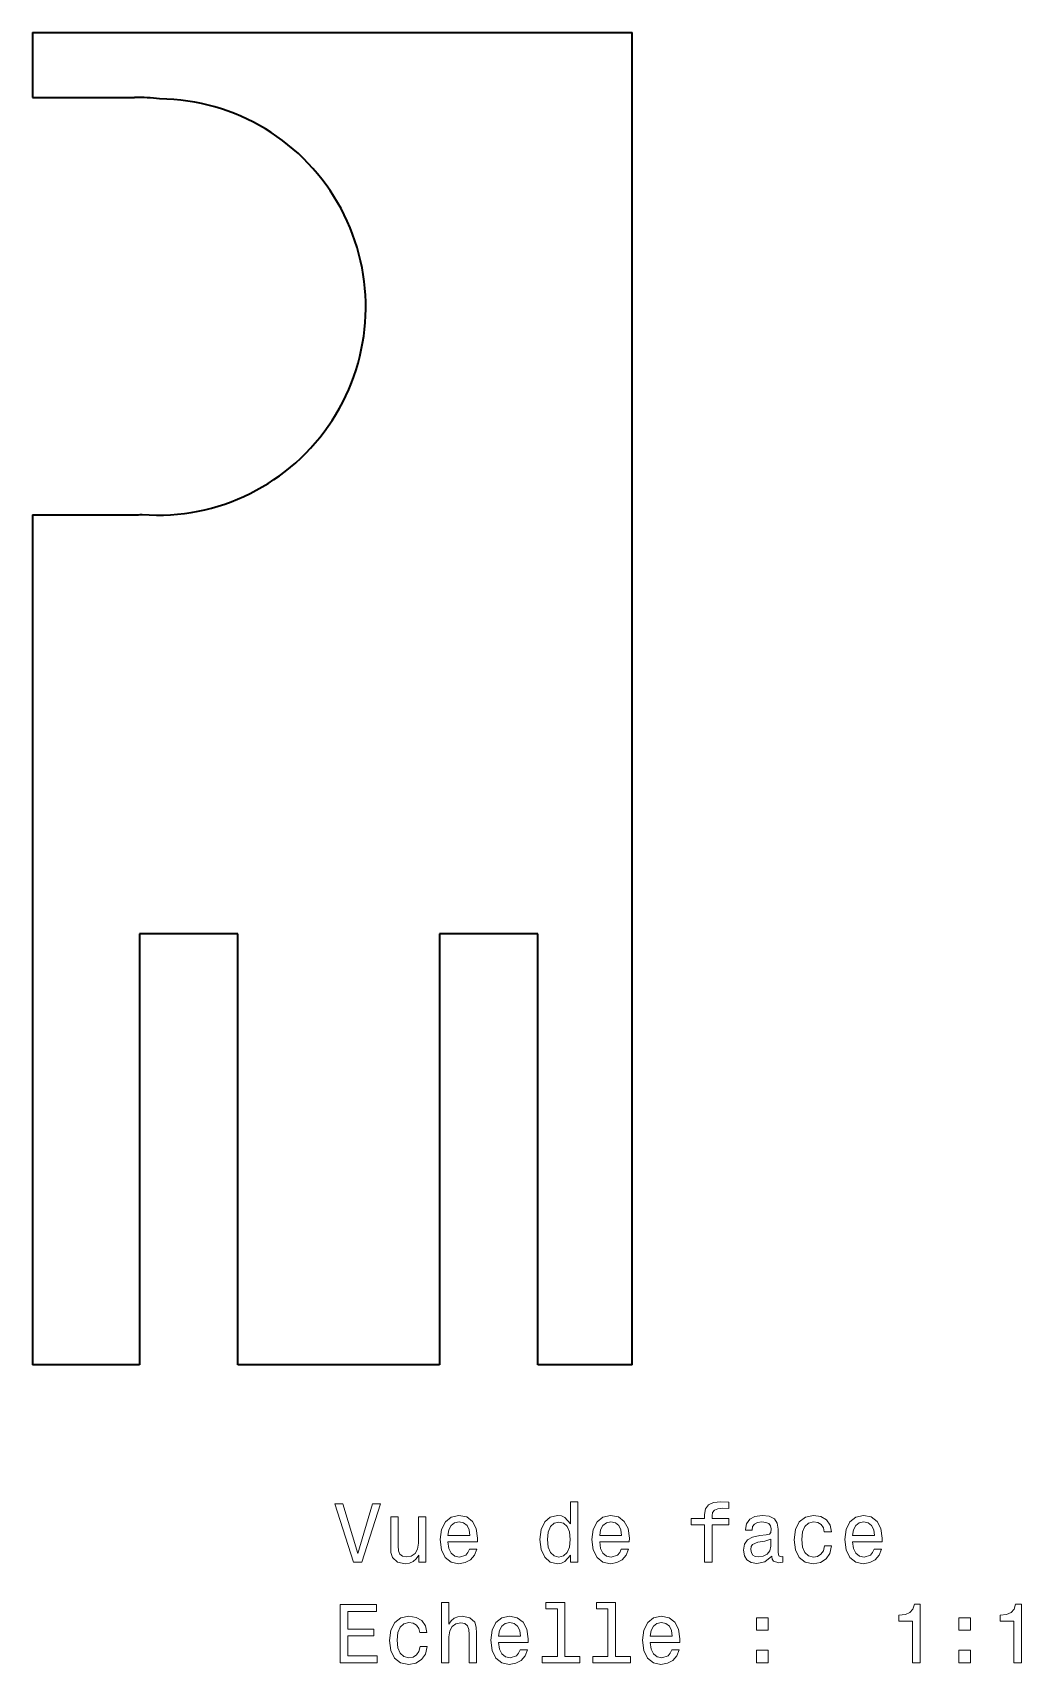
# Model space of a CAD drawing. Extents: x 130.5 to 189.9, y 47 to 145.
import ezdxf

# ---------------------------------------------------------------- set-up
doc = ezdxf.new("R2010")
doc.units = 0

msp = doc.modelspace()

# ---------------------------------------------------------------- linework, layer by layer
at = {"color": 7, "lineweight": 35}
for p, q in [((130.5, 145), (166.5, 145)), ((166.5, 65), (166.5, 145)), ((130.5, 116.047653), (130.5, 65)), ((136.923218, 90.873856), (136.923218, 65)), ((142.823212, 65), (142.823212, 90.873856)), ((154.923218, 90.873856), (154.923218, 65)), ((160.823212, 65), (160.823212, 90.873856))]:
    msp.add_line(p, q, dxfattribs=at)
at = {"color": 7, "lineweight": 35, "ltscale": 0.097158}
msp.add_line((130.5, 145), (130.5, 141.113693), dxfattribs=at)
at = {"color": 7, "lineweight": 35, "ltscale": 0.153055}
for p, q in [((130.5, 141.113693), (136.622192, 141.113693)), ((130.5, 116.047653), (136.622192, 116.047653))]:
    msp.add_line(p, q, dxfattribs=at)
at = {"color": 7, "lineweight": 35, "ltscale": 0.1475}
for p, q in [((142.823212, 90.873856), (136.923218, 90.873856)), ((160.823212, 90.873856), (154.923218, 90.873856))]:
    msp.add_line(p, q, dxfattribs=at)
at = {"color": 7, "lineweight": 35, "ltscale": 0.16058}
msp.add_line((136.923218, 65), (130.5, 65), dxfattribs=at)
at = {"color": 7, "lineweight": 35, "ltscale": 0.3025}
msp.add_line((154.923218, 65), (142.823212, 65), dxfattribs=at)
at = {"color": 7, "lineweight": 35, "ltscale": 0.14192}
msp.add_line((166.5, 65), (160.823212, 65), dxfattribs=at)
at = {"color": 7, "lineweight": 13}
for points in [[(150.895538, 56.648415), (150.018005, 53.667866), (149.11528, 56.648415), (148.636169, 56.648415), (149.765854, 53.143372), (150.270172, 53.143372), (151.374634, 56.648415)], [(155.434433, 54.368877), (157.209656, 54.368877), (157.214691, 54.575649), (157.134003, 55.155621), (156.912109, 55.589336), (156.559082, 55.851585), (156.090057, 55.947407), (155.631119, 55.846542), (155.278091, 55.564121), (155.051147, 55.105186), (154.970459, 54.5), (155.046112, 53.879684), (155.273056, 53.425793), (155.621033, 53.143372), (156.074921, 53.04755), (156.468292, 53.113113), (156.791061, 53.28458), (157.028091, 53.556915), (157.164261, 53.920029), (156.72551, 53.920029), (156.63472, 53.7183), (156.503601, 53.567001), (156.130402, 53.445965), (155.842941, 53.501442), (155.626083, 53.677956), (155.484863, 53.965416), (155.434433, 54.353745)], [(162.782425, 53.561958), (162.782425, 53.143372), (163.226227, 53.143372), (163.226227, 56.764408), (162.78746, 56.764408), (162.78746, 55.438042), (162.44957, 55.821327), (162.242798, 55.912102), (162.005768, 55.947407), (161.577087, 55.846542), (161.244232, 55.564121), (161.027374, 55.110229), (160.951736, 54.5), (161.027374, 53.889771), (161.244232, 53.430836), (161.577087, 53.143372), (162.005768, 53.04755), (162.242798, 53.082851), (162.454605, 53.17363)], [(164.542511, 54.368877), (166.317719, 54.368877), (166.322769, 54.575649), (166.242081, 55.155621), (166.020172, 55.589336), (165.667145, 55.851585), (165.19812, 55.947407), (164.739197, 55.846542), (164.386169, 55.564121), (164.159225, 55.105186), (164.078537, 54.5), (164.154175, 53.879684), (164.381119, 53.425793), (164.729111, 53.143372), (165.182999, 53.04755), (165.57637, 53.113113), (165.899139, 53.28458), (166.136169, 53.556915), (166.272339, 53.920029), (165.833572, 53.920029), (165.742798, 53.7183), (165.611664, 53.567001), (165.23848, 53.445965), (164.951004, 53.501442), (164.734146, 53.677956), (164.592941, 53.965416), (164.542511, 54.353745)], [(170.841492, 55.382565), (170.841492, 53.143372), (171.285309, 53.143372), (171.285309, 55.382565), (172.293945, 55.382565), (172.293945, 55.760807), (171.285309, 55.760807), (171.285309, 55.927235), (171.320602, 56.128963), (171.4366, 56.265129), (171.633286, 56.345821), (171.91571, 56.37608), (172.293945, 56.355907), (172.293945, 56.739193), (171.81485, 56.764408), (171.381134, 56.719021), (171.078537, 56.582851), (170.896973, 56.345821), (170.841492, 56.007923), (170.841492, 55.760807), (170.029541, 55.760807), (170.029541, 55.382565)], [(174.871033, 53.496399), (174.871033, 53.481266), (174.896255, 53.309799), (174.971909, 53.188759), (175.289627, 53.092937), (175.536743, 53.133286), (175.536743, 53.476223), (175.430832, 53.461094), (175.289627, 53.526657), (175.264404, 53.728386), (175.264404, 55.130402), (175.203888, 55.488472), (175.027374, 55.740635), (174.719742, 55.89193), (174.286026, 55.947407), (173.862396, 55.886887), (173.549713, 55.715416), (173.353027, 55.448128), (173.28746, 55.0951), (173.28746, 55.064842), (173.685883, 55.064842), (173.721176, 55.276657), (173.832138, 55.427956), (174.013687, 55.51873), (174.270889, 55.554035), (174.518005, 55.52882), (174.694519, 55.453171), (174.80043, 55.322044), (174.835739, 55.140491), (174.815567, 54.928673), (174.734863, 54.822765), (174.533142, 54.772335), (174.154907, 54.731987), (173.721176, 54.641209), (173.413544, 54.479828), (173.231995, 54.227665), (173.176514, 53.854465), (173.226944, 53.521614), (173.383286, 53.274494), (173.635452, 53.118156), (173.983429, 53.062679), (174.452454, 53.168587)], [(178.023056, 54.953892), (178.461823, 54.953892), (178.371033, 55.357349), (178.154175, 55.675072), (177.816284, 55.871758), (177.377518, 55.947407), (176.893372, 55.846542), (176.525208, 55.564121), (176.293228, 55.105186), (176.21254, 54.489914), (176.288177, 53.879684), (176.515137, 53.425793), (176.873199, 53.143372), (177.362396, 53.04755), (177.796112, 53.123199), (178.134003, 53.335014), (178.365997, 53.667866), (178.466858, 54.111671), (178.043228, 54.111671), (177.967575, 53.82925), (177.82637, 53.617435), (177.624634, 53.486313), (177.377518, 53.445965), (177.069885, 53.511528), (176.847977, 53.713257), (176.711823, 54.041065), (176.666428, 54.505043), (176.711823, 54.958935), (176.853027, 55.286743), (177.079971, 55.488472), (177.377518, 55.559078), (177.639771, 55.513687), (177.836456, 55.397694), (177.967575, 55.206051)], [(179.722626, 54.368877), (181.497833, 54.368877), (181.502884, 54.575649), (181.42218, 55.155621), (181.200287, 55.589336), (180.84726, 55.851585), (180.378235, 55.947407), (179.919312, 55.846542), (179.566284, 55.564121), (179.33934, 55.105186), (179.258636, 54.5), (179.33429, 53.879684), (179.561234, 53.425793), (179.909225, 53.143372), (180.363113, 53.04755), (180.756485, 53.113113), (181.079254, 53.28458), (181.316284, 53.556915), (181.452454, 53.920029), (181.013687, 53.920029), (180.922913, 53.7183), (180.791779, 53.567001), (180.418579, 53.445965), (180.131119, 53.501442), (179.914261, 53.677956), (179.773056, 53.965416), (179.722626, 54.353745)], [(154.097977, 55.851585), (153.654175, 55.851585), (153.654175, 54.288185), (153.603745, 53.925072), (153.457489, 53.662823), (153.230545, 53.501442), (152.932999, 53.451008), (152.695969, 53.491356), (152.544662, 53.612392), (152.458939, 53.819164), (152.438766, 54.111671), (152.438766, 55.851585), (151.994965, 55.851585), (151.994965, 54.071327), (152.010086, 53.713257), (152.105911, 53.415707), (152.398422, 53.143372), (152.867432, 53.04755), (153.119598, 53.082851), (153.336456, 53.17363), (153.523056, 53.329971), (153.674347, 53.556915), (153.674347, 53.143372), (154.097977, 53.143372)], [(155.434433, 54.742073), (155.489914, 55.090057), (155.626083, 55.347263), (155.832855, 55.503601), (156.105194, 55.559078), (156.372482, 55.503601), (156.579254, 55.347263), (156.705338, 55.090057), (156.750717, 54.742073)], [(162.081406, 55.548992), (162.373917, 55.478386), (162.595825, 55.2817), (162.726944, 54.953892), (162.777374, 54.5), (162.726944, 54.041065), (162.595825, 53.713257), (162.373917, 53.511528), (162.081406, 53.445965), (161.804031, 53.511528), (161.592224, 53.713257), (161.451004, 54.046108), (161.405624, 54.5), (161.451004, 54.948849), (161.592224, 55.276657), (161.804031, 55.478386)], [(164.542511, 54.742073), (164.597977, 55.090057), (164.734146, 55.347263), (164.940918, 55.503601), (165.213257, 55.559078), (165.480545, 55.503601), (165.687317, 55.347263), (165.8134, 55.090057), (165.858795, 54.742073)], [(179.722626, 54.742073), (179.778091, 55.090057), (179.914261, 55.347263), (180.121033, 55.503601), (180.393372, 55.559078), (180.66066, 55.503601), (180.867432, 55.347263), (180.993515, 55.090057), (181.03891, 54.742073)], [(174.820602, 54.091499), (174.760086, 53.82925), (174.598709, 53.627522), (174.356628, 53.496399), (174.059082, 53.451008), (173.867432, 53.476223), (173.731262, 53.556915), (173.645538, 53.698128), (173.620316, 53.894814), (173.640488, 54.071327), (173.721176, 54.197407), (174.043945, 54.338615), (174.452454, 54.399136), (174.820602, 54.520172)], [(148.958939, 47.096542), (151.177948, 47.096542), (151.177948, 47.520172), (149.422913, 47.520172), (149.422913, 48.705334), (150.986313, 48.705334), (150.986313, 49.12392), (149.422913, 49.12392), (149.422913, 50.172913), (151.137604, 50.172913), (151.137604, 50.596542), (148.958939, 50.596542)], [(155.046112, 47.096542), (155.489914, 47.096542), (155.489914, 48.659943), (155.535309, 49.018013), (155.681549, 49.280258), (155.908508, 49.441643), (156.21109, 49.502163), (156.453171, 49.451729), (156.604462, 49.315563), (156.680115, 49.088615), (156.705338, 48.786022), (156.705338, 47.096542), (157.149139, 47.096542), (157.149139, 48.876801), (157.128967, 49.234871), (157.038177, 49.532421), (156.740631, 49.804756), (156.276657, 49.900578), (156.02449, 49.865273), (155.807632, 49.769455), (155.626083, 49.618156), (155.489914, 49.411385), (155.489914, 50.717579), (155.046112, 50.717579)], [(162.000717, 50.344379), (162.000717, 47.469742), (161.087891, 47.469742), (161.087891, 47.096542), (163.35231, 47.096542), (163.35231, 47.469742), (162.444519, 47.469742), (162.444519, 50.717579), (161.304749, 50.717579), (161.304749, 50.344379)], [(165.036743, 50.344379), (165.036743, 47.469742), (164.123917, 47.469742), (164.123917, 47.096542), (166.388336, 47.096542), (166.388336, 47.469742), (165.480545, 47.469742), (165.480545, 50.717579), (164.340775, 50.717579), (164.340775, 50.344379)], [(183.323486, 47.096542), (183.78241, 47.096542), (183.78241, 50.621758), (183.439484, 50.621758), (183.348694, 50.314121), (183.167145, 50.107349), (182.889771, 49.986313), (182.506485, 49.945965), (182.506485, 49.587898), (183.323486, 49.587898)], [(189.395538, 47.096542), (189.854462, 47.096542), (189.854462, 50.621758), (189.51152, 50.621758), (189.420746, 50.314121), (189.239197, 50.107349), (188.961807, 49.986313), (188.578522, 49.945965), (188.578522, 49.587898), (189.395538, 49.587898)], [(153.734863, 48.907063), (154.17363, 48.907063), (154.082855, 49.31052), (153.865997, 49.628242), (153.528091, 49.824928), (153.08934, 49.900578), (152.605194, 49.799713), (152.23703, 49.517292), (152.005051, 49.058357), (151.924347, 48.443085), (152, 47.832855), (152.226944, 47.378963), (152.585022, 47.096542), (153.074203, 47.000721), (153.507919, 47.07637), (153.845825, 47.288185), (154.077805, 47.621037), (154.17868, 48.064842), (153.755051, 48.064842), (153.679398, 47.782421), (153.538177, 47.570606), (153.336456, 47.439484), (153.08934, 47.399136), (152.781708, 47.464699), (152.559799, 47.666428), (152.42363, 47.994236), (152.378235, 48.458214), (152.42363, 48.912106), (152.564835, 49.239914), (152.791794, 49.441643), (153.08934, 49.512249), (153.351578, 49.466858), (153.548279, 49.350864), (153.679398, 49.159222)], [(158.470459, 48.322048), (160.245682, 48.322048), (160.250717, 48.52882), (160.170029, 49.108791), (159.94812, 49.542507), (159.595108, 49.804756), (159.126083, 49.900578), (158.667145, 49.799713), (158.314117, 49.517292), (158.087173, 49.058357), (158.006485, 48.453171), (158.082138, 47.832855), (158.309082, 47.378963), (158.657059, 47.096542), (159.110947, 47.000721), (159.504318, 47.066284), (159.827087, 47.237751), (160.064117, 47.510086), (160.200287, 47.873199), (159.761536, 47.873199), (159.670746, 47.671471), (159.539627, 47.520172), (159.166428, 47.399136), (158.878967, 47.454613), (158.662109, 47.631126), (158.520889, 47.918587), (158.470459, 48.306915)], [(158.470459, 48.695244), (158.52594, 49.043228), (158.662109, 49.300434), (158.868881, 49.456772), (159.141205, 49.512249), (159.408508, 49.456772), (159.61528, 49.300434), (159.741348, 49.043228), (159.786743, 48.695244)], [(167.578537, 48.322048), (169.353745, 48.322048), (169.358795, 48.52882), (169.278107, 49.108791), (169.056198, 49.542507), (168.703171, 49.804756), (168.234146, 49.900578), (167.775223, 49.799713), (167.422195, 49.517292), (167.195251, 49.058357), (167.114548, 48.453171), (167.190201, 47.832855), (167.417145, 47.378963), (167.765137, 47.096542), (168.219025, 47.000721), (168.612396, 47.066284), (168.935165, 47.237751), (169.172195, 47.510086), (169.30835, 47.873199), (168.869598, 47.873199), (168.778824, 47.671471), (168.64769, 47.520172), (168.27449, 47.399136), (167.98703, 47.454613), (167.770172, 47.631126), (167.628967, 47.918587), (167.578537, 48.306915)], [(167.578537, 48.695244), (167.634003, 49.043228), (167.770172, 49.300434), (167.976944, 49.456772), (168.249283, 49.512249), (168.516571, 49.456772), (168.723343, 49.300434), (168.849426, 49.043228), (168.894806, 48.695244)], [(173.958221, 49.053314), (174.654175, 49.053314), (174.654175, 49.804756), (173.958221, 49.804756)], [(186.102295, 49.053314), (186.798264, 49.053314), (186.798264, 49.804756), (186.102295, 49.804756)], [(173.958221, 47.096542), (174.654175, 47.096542), (174.654175, 47.847984), (173.958221, 47.847984)], [(186.102295, 47.096542), (186.798264, 47.096542), (186.798264, 47.847984), (186.102295, 47.847984)]]:
    msp.add_lwpolyline(points, close=True, dxfattribs=at)
at = {"color": 7, "lineweight": 35}
for centre, radius, start, end in [((136.622192, 128.580673), 12.533021, 83.113942, 90.000003), ((137.996445, 128.523056), 12.500894, 265.786754, 89.411513), ((136.622192, 128.580673), 12.533021, 269.999997, 272.084325)]:
    msp.add_arc(centre, radius, start, end, dxfattribs=at)

doc.saveas('drawing.dxf')
